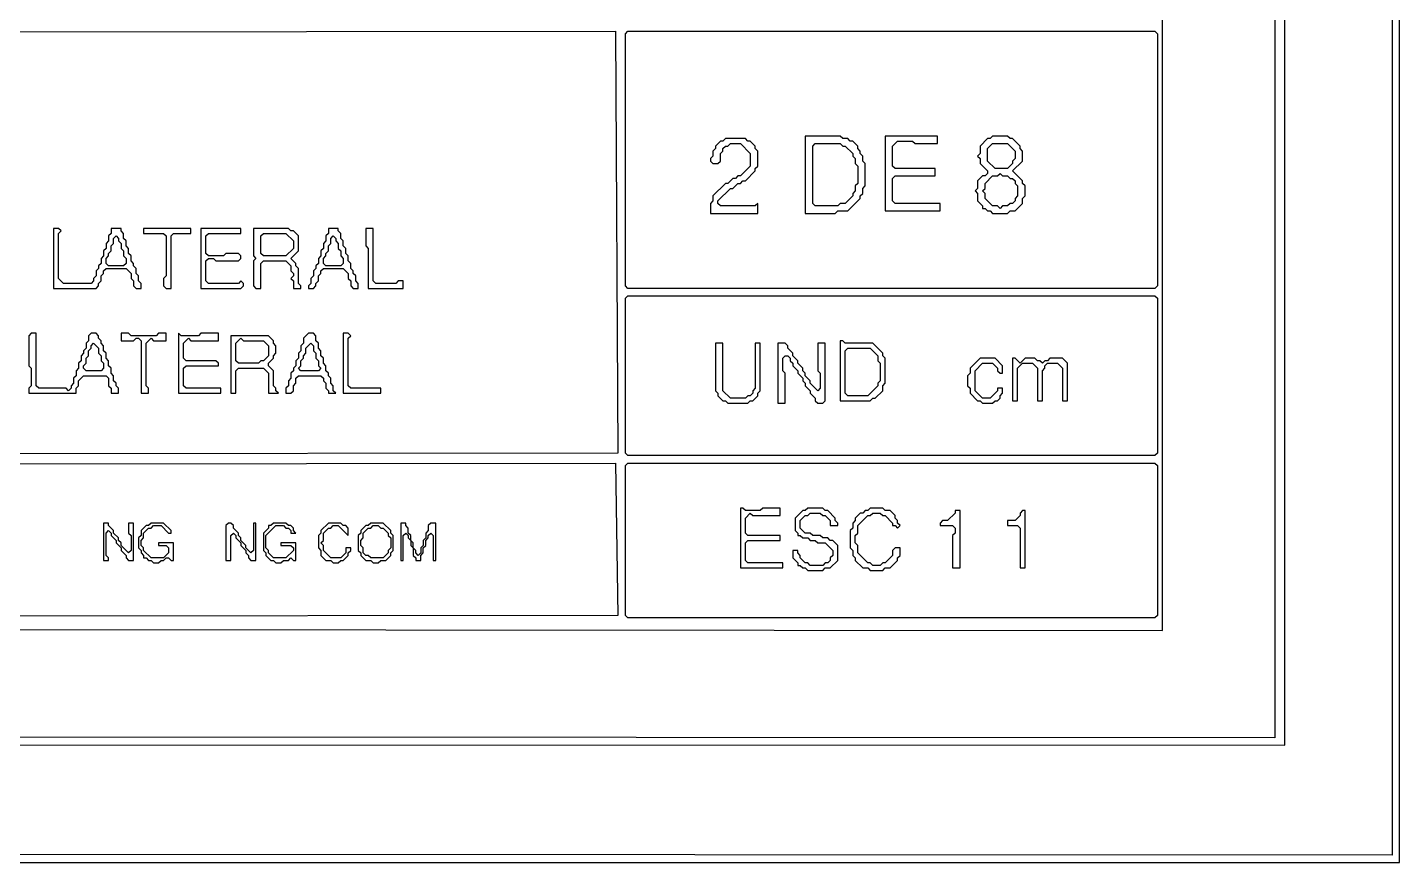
# Model space of a CAD drawing. Extents: x 17 to 323, y -435 to -5.
# Drawn here: x 267.8 to 322.7, y -434.9 to -401.5 of the extents above; entities that cross this region are included whole.
import ezdxf

# ---------------------------------------------------------------- set-up
doc = ezdxf.new("R2010")
doc.units = 0

msp = doc.modelspace()

# ---------------------------------------------------------------- linework, layer by layer
at = {"layer": 'CONTOURS'}
for p, q in [((322.7, -434.9), (322.7, -4.7)), ((322.5, -5.1), (322.4, -434.6)), ((317.8, -9.8), (317.7, -429.9)), ((318.1, -430.2), (318.1, -9.5)), ((313.2, -425.6), (313.3, -14.3)), ((208.8, -401.7), (291.3, -401.6)), ((291.3, -401.6), (291.4, -418.5)), ((291.7, -401.7), (291.8, -401.6)), ((291.8, -401.6), (312.9, -401.6)), ((312.9, -401.6), (313, -401.7)), ((291.7, -411.8), (291.7, -401.7)), ((313, -401.7), (313, -411.8)), ((295.5, -406), (295.3, -406.2)), ((295.6, -406), (295.5, -406)), ((295.7, -405.9), (295.6, -406)), ((296.5, -405.9), (295.7, -405.9)), ((296.6, -406), (296.5, -405.9)), ((296.7, -406), (296.6, -406)), ((296.9, -406.2), (296.7, -406)), ((298.9, -405.8), (298.9, -408.9)), ((300.3, -405.8), (298.9, -405.8)), ((300.4, -405.9), (300.3, -405.8)), ((300.6, -405.9), (300.4, -405.9)), ((300.7, -406), (300.6, -405.9)), ((300.8, -406), (300.7, -406)), ((301, -406.2), (300.8, -406)), ((302.1, -405.8), (302.1, -408.8)), ((304.2, -405.8), (302.1, -405.8)), ((302.4, -406.2), (302.6, -406)), ((302.6, -406), (303.2, -406)), ((303.2, -406), (303.3, -406.1)), ((304.2, -406.1), (304.2, -405.8)), ((306.2, -405.9), (305.9, -406.2)), ((306.3, -405.9), (306.2, -405.9)), ((306.4, -405.8), (306.3, -405.9)), ((307, -405.8), (306.4, -405.8)), ((307.1, -405.9), (307, -405.8)), ((307.2, -405.9), (307.1, -405.9)), ((307.5, -406.2), (307.2, -405.9)), ((295.2, -406.6), (295.1, -406.7)), ((295.3, -406.3), (295.2, -406.4)), ((295.2, -406.4), (295.2, -406.6)), ((295.3, -406.2), (295.3, -406.3)), ((295.5, -406.5), (295.6, -406.4)), ((295.5, -406.8), (295.5, -406.5)), ((295.6, -406.3), (295.7, -406.2)), ((295.6, -406.4), (295.6, -406.3)), ((295.7, -406.2), (295.8, -406.2)), ((295.8, -406.2), (295.9, -406.1)), ((295.9, -406.1), (296.3, -406.1)), ((296.3, -406.1), (296.7, -406.5)), ((296.7, -406.5), (296.7, -407)), ((296.9, -406.3), (296.9, -406.2)), ((297, -406.4), (296.9, -406.3)), ((297, -407), (297, -406.4)), ((299.2, -406.2), (299.3, -406.1)), ((299.2, -408.5), (299.2, -406.2)), ((299.3, -406.1), (300.3, -406.1)), ((300.3, -406.1), (300.4, -406.2)), ((300.4, -406.2), (300.5, -406.2)), ((300.5, -406.2), (300.8, -406.5)), ((300.8, -406.5), (300.8, -406.6)), ((300.8, -406.6), (300.9, -406.7)), ((301, -406.3), (301, -406.2)), ((301.1, -406.4), (301, -406.3)), ((301.1, -406.5), (301.1, -406.4)), ((301.2, -406.6), (301.1, -406.5)), ((301.2, -406.8), (301.2, -406.6)), ((302.4, -407), (302.4, -406.2)), ((303.3, -406.1), (304.2, -406.1)), ((305.9, -406.5), (305.8, -406.6)), ((305.8, -406.6), (305.9, -406.7)), ((305.9, -406.2), (305.9, -406.5)), ((306.2, -406.3), (306.4, -406.1)), ((306.2, -406.8), (306.2, -406.3)), ((306.4, -406.1), (307, -406.1)), ((307, -406.1), (307.3, -406.4)), ((307.3, -406.4), (307.3, -406.7)), ((307.5, -406.3), (307.5, -406.2)), ((307.6, -406.4), (307.5, -406.3)), ((307.6, -406.8), (307.6, -406.4)), ((295.1, -406.7), (295.1, -406.8)), ((295.1, -406.8), (295.2, -406.9)), ((295.2, -406.9), (295.4, -406.9)), ((295.4, -406.9), (295.5, -406.8)), ((296.7, -407), (296.3, -407.4)), ((296.9, -407.1), (297, -407)), ((296.9, -407.2), (296.9, -407.1)), ((300.9, -406.7), (300.9, -406.9)), ((300.9, -406.9), (301, -407)), ((301, -407), (301, -407.7)), ((301.3, -406.9), (301.2, -406.8)), ((301.3, -407.8), (301.3, -406.9)), ((302.5, -407.1), (302.4, -407)), ((304.1, -407.1), (302.5, -407.1)), ((304.1, -407.4), (304.1, -407.1)), ((305.9, -406.7), (305.9, -406.9)), ((305.9, -406.9), (306.2, -407.2)), ((306.5, -407.1), (306.2, -406.8)), ((307, -407.1), (306.5, -407.1)), ((307.2, -406.9), (307, -407.1)), ((307.3, -406.7), (307.2, -406.8)), ((307.2, -406.8), (307.2, -406.9)), ((307.2, -407.2), (307.6, -406.8)), ((295.7, -407.7), (295.2, -408.2)), ((295.8, -407.7), (295.7, -407.7)), ((296, -407.5), (295.8, -407.7)), ((296.1, -407.5), (296, -407.5)), ((296, -407.9), (296.2, -407.7)), ((296.2, -407.4), (296.1, -407.5)), ((296.3, -407.4), (296.2, -407.4)), ((296.2, -407.7), (296.3, -407.7)), ((296.3, -407.7), (296.4, -407.6)), ((296.4, -407.6), (296.5, -407.6)), ((296.5, -407.6), (296.9, -407.2)), ((301, -407.7), (300.9, -407.8)), ((302.4, -407.5), (302.5, -407.4)), ((302.4, -408.4), (302.4, -407.5)), ((302.5, -407.4), (304.1, -407.4)), ((306, -407.4), (305.8, -407.6)), ((305.8, -407.6), (305.8, -407.9)), ((306.1, -407.4), (306, -407.4)), ((306.2, -407.3), (306.1, -407.4)), ((306.1, -407.7), (306.4, -407.4)), ((306.1, -407.9), (306.1, -407.7)), ((306.2, -407.2), (306.2, -407.3)), ((306.4, -407.4), (306.6, -407.4)), ((306.6, -407.4), (306.7, -407.3)), ((306.7, -407.3), (306.8, -407.4)), ((306.8, -407.4), (307, -407.4)), ((307, -407.4), (307.1, -407.5)), ((307.1, -407.5), (307.2, -407.5)), ((307.6, -407.6), (307.2, -407.2)), ((307.2, -407.5), (307.3, -407.6)), ((307.3, -407.6), (307.3, -407.7)), ((307.3, -407.7), (307.4, -407.8)), ((307.6, -407.7), (307.6, -407.6)), ((307.7, -407.8), (307.6, -407.7)), ((295.2, -408.2), (295.2, -408.4)), ((295.4, -408.4), (295.9, -407.9)), ((295.9, -407.9), (296, -407.9)), ((300.8, -408.2), (300.5, -408.5)), ((300.9, -408), (300.8, -408.1)), ((300.8, -408.1), (300.8, -408.2)), ((300.9, -407.8), (300.9, -408)), ((301.1, -408.2), (301.2, -408.1)), ((301.1, -408.3), (301.1, -408.2)), ((301.2, -407.9), (301.3, -407.8)), ((301.2, -408.1), (301.2, -407.9)), ((305.8, -407.9), (305.7, -408)), ((305.7, -408), (305.8, -408.1)), ((305.8, -408.1), (305.8, -408.4)), ((306, -408), (306.1, -407.9)), ((306.1, -408.1), (306, -408)), ((306.1, -408.3), (306.1, -408.1)), ((307.4, -408.2), (307.3, -408.3)), ((307.4, -407.8), (307.4, -408.2)), ((307.6, -408.3), (307.7, -408.2)), ((307.7, -408.2), (307.7, -407.8)), ((295.2, -408.4), (295.1, -408.5)), ((295.1, -408.5), (295.1, -408.9)), ((295.4, -408.5), (295.4, -408.4)), ((295.5, -408.6), (295.4, -408.5)), ((296.9, -408.6), (295.5, -408.6)), ((297, -408.5), (296.9, -408.6)), ((297, -408.9), (297, -408.5)), ((299.3, -408.6), (299.2, -408.5)), ((300.2, -408.6), (299.3, -408.6)), ((300.1, -408.9), (300.2, -408.8)), ((300.3, -408.5), (300.2, -408.6)), ((300.2, -408.8), (300.6, -408.8)), ((300.5, -408.5), (300.3, -408.5)), ((300.6, -408.8), (301.1, -408.3)), ((302.1, -408.8), (304.3, -408.8)), ((302.5, -408.5), (302.4, -408.4)), ((304.3, -408.5), (302.5, -408.5)), ((304.3, -408.8), (304.3, -408.5)), ((305.8, -408.4), (306, -408.6)), ((306, -408.6), (306, -408.7)), ((306, -408.7), (306.1, -408.7)), ((306.4, -408.6), (306.1, -408.3)), ((306.1, -408.7), (306.2, -408.8)), ((306.2, -408.8), (306.3, -408.8)), ((306.3, -408.8), (306.4, -408.9)), ((306.6, -408.6), (306.4, -408.6)), ((306.7, -408.7), (306.6, -408.6)), ((306.8, -408.6), (306.7, -408.7)), ((307, -408.6), (306.8, -408.6)), ((307.1, -408.5), (307, -408.6)), ((307, -408.9), (307.1, -408.8)), ((307.2, -408.5), (307.1, -408.5)), ((307.1, -408.8), (307.3, -408.8)), ((307.3, -408.4), (307.2, -408.5)), ((307.3, -408.3), (307.3, -408.4)), ((307.3, -408.8), (307.6, -408.5)), ((307.6, -408.5), (307.6, -408.3)), ((295.1, -408.9), (297, -408.9)), ((298.9, -408.9), (300.1, -408.9)), ((306.4, -408.9), (307, -408.9)), ((268.8, -409.5), (268.8, -411.9)), ((269, -409.5), (268.8, -409.5)), ((269.1, -409.6), (269, -409.5)), ((269, -409.7), (269.1, -409.6)), ((269, -411.5), (269, -409.7)), ((271.1, -409.7), (271, -409.8)), ((271, -409.8), (271, -410)), ((271.5, -409.5), (271.1, -409.5)), ((271.1, -409.5), (271.1, -409.7)), ((271.2, -409.9), (271.3, -409.8)), ((271.2, -410.1), (271.2, -409.9)), ((271.3, -409.8), (271.4, -409.9)), ((271.4, -409.9), (271.4, -410)), ((271.5, -409.6), (271.5, -409.5)), ((271.6, -409.7), (271.5, -409.6)), ((271.6, -409.9), (271.6, -409.7)), ((271.7, -410), (271.6, -409.9)), ((272.4, -409.5), (272.4, -409.7)), ((274.3, -409.5), (272.4, -409.5)), ((272.4, -409.7), (273.2, -409.7)), ((273.2, -409.7), (273.3, -409.8)), ((273.3, -409.8), (273.3, -411.4)), ((273.5, -409.8), (273.6, -409.7)), ((273.5, -411.9), (273.5, -409.8)), ((273.6, -409.7), (274.3, -409.7)), ((274.3, -409.7), (274.3, -409.5)), ((274.7, -409.5), (274.7, -411.9)), ((276.3, -409.5), (274.7, -409.5)), ((274.9, -409.8), (275, -409.7)), ((274.9, -410.5), (274.9, -409.8)), ((275, -409.7), (276.3, -409.7)), ((276.3, -409.7), (276.3, -409.5)), ((276.8, -409.5), (276.8, -410.6)), ((278.2, -409.5), (276.8, -409.5)), ((277.1, -409.8), (277.2, -409.7)), ((277.1, -410.5), (277.1, -409.8)), ((277.2, -409.7), (278.1, -409.7)), ((278.1, -409.7), (278.4, -410)), ((278.3, -409.6), (278.2, -409.5)), ((278.4, -409.6), (278.3, -409.6)), ((278.6, -409.8), (278.4, -409.6)), ((278.6, -410.4), (278.6, -409.8)), ((279.8, -409.7), (279.7, -409.8)), ((279.7, -409.8), (279.7, -410)), ((279.8, -409.5), (279.8, -409.7)), ((280.2, -409.5), (279.8, -409.5)), ((279.9, -409.9), (280, -409.8)), ((279.9, -410.1), (279.9, -409.9)), ((280, -409.8), (280.1, -409.9)), ((280.1, -409.9), (280.1, -410)), ((280.2, -409.6), (280.2, -409.5)), ((280.3, -409.7), (280.2, -409.6)), ((280.3, -409.9), (280.3, -409.7)), ((280.4, -410), (280.3, -409.9)), ((281.3, -409.5), (281.3, -410.2)), ((281.6, -409.5), (281.3, -409.5)), ((281.6, -411.6), (281.6, -409.5)), ((270.9, -410.3), (270.8, -410.4)), ((270.8, -410.4), (270.8, -410.6)), ((271, -410), (270.9, -410.1)), ((270.9, -410.1), (270.9, -410.3)), ((271, -410.5), (271.1, -410.4)), ((271.1, -410.2), (271.2, -410.1)), ((271.1, -410.4), (271.1, -410.2)), ((271.4, -410), (271.5, -410.1)), ((271.5, -410.1), (271.5, -410.3)), ((271.5, -410.3), (271.6, -410.4)), ((271.6, -410.4), (271.6, -410.6)), ((271.7, -410.2), (271.7, -410)), ((271.8, -410.3), (271.7, -410.2)), ((271.8, -410.5), (271.8, -410.3)), ((278.4, -410.3), (278.1, -410.6)), ((278.3, -410.7), (278.6, -410.4)), ((278.4, -410), (278.4, -410.3)), ((279.6, -410.3), (279.5, -410.4)), ((279.5, -410.4), (279.5, -410.6)), ((279.7, -410), (279.6, -410.1)), ((279.6, -410.1), (279.6, -410.3)), ((279.7, -410.5), (279.8, -410.4)), ((279.8, -410.2), (279.9, -410.1)), ((279.8, -410.4), (279.8, -410.2)), ((280.1, -410), (280.2, -410.1)), ((280.2, -410.1), (280.2, -410.3)), ((280.2, -410.3), (280.3, -410.4)), ((280.3, -410.4), (280.3, -410.6)), ((280.4, -410.2), (280.4, -410)), ((280.5, -410.3), (280.4, -410.2)), ((280.5, -410.5), (280.5, -410.3)), ((281.3, -410.2), (281.4, -410.3)), ((281.4, -410.3), (281.4, -411.9)), ((270.7, -410.9), (270.6, -411)), ((270.6, -411), (270.6, -411.1)), ((270.8, -410.6), (270.7, -410.7)), ((270.7, -410.7), (270.7, -410.9)), ((270.9, -410.7), (271, -410.6)), ((270.9, -410.9), (270.9, -410.7)), ((271, -411), (270.9, -410.9)), ((271, -410.6), (271, -410.5)), ((271.6, -411), (271, -411)), ((271.6, -410.6), (271.7, -410.7)), ((271.7, -410.9), (271.6, -411)), ((271.7, -410.7), (271.7, -410.9)), ((271.9, -410.6), (271.8, -410.5)), ((271.9, -410.8), (271.9, -410.6)), ((272, -410.9), (271.9, -410.8)), ((272, -411), (272, -410.9)), ((272.1, -411.1), (272, -411)), ((275, -410.6), (274.9, -410.5)), ((274.9, -410.8), (275, -410.7)), ((274.9, -411.6), (274.9, -410.8)), ((275.6, -410.6), (275, -410.6)), ((275, -410.7), (275.2, -410.7)), ((275.2, -410.7), (275.3, -410.8)), ((275.3, -410.8), (276.2, -410.8)), ((275.7, -410.5), (275.6, -410.6)), ((276.2, -410.5), (275.7, -410.5)), ((276.3, -410.6), (276.2, -410.5)), ((276.2, -410.8), (276.3, -410.7)), ((276.3, -410.7), (276.3, -410.6)), ((276.8, -410.6), (276.9, -410.7)), ((276.9, -410.7), (276.8, -410.8)), ((276.8, -410.8), (276.8, -411.8)), ((277.2, -410.6), (277.1, -410.5)), ((277.1, -410.9), (277.2, -410.8)), ((277.1, -411.9), (277.1, -410.9)), ((278.1, -410.6), (277.2, -410.6)), ((277.2, -410.8), (278.1, -410.8)), ((278.1, -410.8), (278.3, -411)), ((278.5, -410.9), (278.3, -410.7)), ((278.3, -411), (278.3, -411.2)), ((278.5, -411), (278.5, -410.9)), ((278.6, -411.1), (278.5, -411)), ((279.4, -410.9), (279.3, -411)), ((279.3, -411), (279.3, -411.1)), ((279.5, -410.6), (279.4, -410.7)), ((279.4, -410.7), (279.4, -410.9)), ((279.6, -410.7), (279.7, -410.6)), ((279.6, -410.9), (279.6, -410.7)), ((279.7, -411), (279.6, -410.9)), ((279.7, -410.6), (279.7, -410.5)), ((280.3, -411), (279.7, -411)), ((280.3, -410.6), (280.4, -410.7)), ((280.4, -410.9), (280.3, -411)), ((280.4, -410.7), (280.4, -410.9)), ((280.6, -410.6), (280.5, -410.5)), ((280.6, -410.8), (280.6, -410.6)), ((280.7, -410.9), (280.6, -410.8)), ((280.7, -411.1), (280.7, -410.9)), ((269.2, -411.7), (269, -411.5)), ((270.5, -411.4), (270.4, -411.5)), ((270.4, -411.5), (270.4, -411.6)), ((270.6, -411.1), (270.5, -411.2)), ((270.5, -411.2), (270.5, -411.4)), ((270.7, -411.4), (270.8, -411.3)), ((270.7, -411.6), (270.7, -411.4)), ((270.8, -411.2), (270.9, -411.1)), ((270.8, -411.3), (270.8, -411.2)), ((270.9, -411.1), (271.7, -411.1)), ((271.7, -411.1), (271.9, -411.3)), ((271.9, -411.3), (271.9, -411.5)), ((271.9, -411.5), (272, -411.6)), ((272.1, -411.3), (272.1, -411.1)), ((272.2, -411.4), (272.1, -411.3)), ((272.2, -411.6), (272.2, -411.4)), ((273.3, -411.4), (273.2, -411.5)), ((273.2, -411.5), (273.2, -411.8)), ((278.3, -411.2), (278.4, -411.3)), ((278.4, -411.4), (278.3, -411.5)), ((278.3, -411.5), (278.4, -411.6)), ((278.4, -411.3), (278.4, -411.4)), ((278.6, -411.7), (278.6, -411.1)), ((279.2, -411.4), (279.1, -411.5)), ((279.1, -411.5), (279.1, -411.7)), ((279.3, -411.1), (279.2, -411.2)), ((279.2, -411.2), (279.2, -411.4)), ((279.4, -411.4), (279.5, -411.3)), ((279.4, -411.6), (279.4, -411.4)), ((279.5, -411.2), (279.6, -411.1)), ((279.5, -411.3), (279.5, -411.2)), ((279.6, -411.1), (280.4, -411.1)), ((280.4, -411.1), (280.6, -411.3)), ((280.6, -411.3), (280.6, -411.5)), ((280.6, -411.5), (280.7, -411.6)), ((280.8, -411.2), (280.7, -411.1)), ((280.8, -411.3), (280.8, -411.2)), ((280.9, -411.4), (280.8, -411.3)), ((280.9, -411.6), (280.9, -411.4)), ((268.8, -411.9), (270.5, -411.9)), ((270.3, -411.7), (269.2, -411.7)), ((270.4, -411.6), (270.3, -411.7)), ((270.5, -411.9), (270.6, -411.8)), ((270.6, -411.7), (270.7, -411.6)), ((270.6, -411.8), (270.6, -411.7)), ((272, -411.6), (272, -411.8)), ((272, -411.8), (272.1, -411.9)), ((272.1, -411.9), (272.3, -411.9)), ((272.3, -411.7), (272.2, -411.6)), ((272.3, -411.9), (272.3, -411.7)), ((273.2, -411.8), (273.3, -411.9)), ((273.3, -411.9), (273.5, -411.9)), ((274.7, -411.9), (276.3, -411.9)), ((275, -411.7), (274.9, -411.6)), ((276.2, -411.7), (275, -411.7)), ((276.3, -411.6), (276.2, -411.7)), ((276.4, -411.7), (276.3, -411.6)), ((276.3, -411.9), (276.4, -411.8)), ((276.4, -411.8), (276.4, -411.7)), ((276.8, -411.8), (276.9, -411.9)), ((276.9, -411.9), (277.1, -411.9)), ((278.4, -411.6), (278.4, -411.9)), ((278.4, -411.9), (278.7, -411.9)), ((278.7, -411.8), (278.6, -411.7)), ((278.7, -411.9), (278.7, -411.8)), ((279.1, -411.7), (279, -411.8)), ((279, -411.8), (279, -411.9)), ((279, -411.9), (279.2, -411.9)), ((279.2, -411.9), (279.3, -411.8)), ((279.3, -411.7), (279.4, -411.6)), ((279.3, -411.8), (279.3, -411.7)), ((280.7, -411.6), (280.7, -411.8)), ((280.7, -411.8), (280.8, -411.9)), ((280.8, -411.9), (281, -411.9)), ((281, -411.7), (280.9, -411.6)), ((281, -411.9), (281, -411.7)), ((281.4, -411.9), (282.8, -411.9)), ((281.7, -411.7), (281.6, -411.6)), ((282.5, -411.7), (281.7, -411.7)), ((282.6, -411.6), (282.5, -411.7)), ((282.8, -411.6), (282.6, -411.6)), ((282.8, -411.9), (282.8, -411.6)), ((291.8, -411.9), (291.7, -411.8)), ((312.9, -411.9), (291.8, -411.9)), ((313, -411.8), (312.9, -411.9)), ((291.7, -412.3), (291.8, -412.2)), ((291.7, -418.5), (291.7, -412.3)), ((291.8, -412.2), (312.9, -412.2)), ((312.9, -412.2), (313, -412.3)), ((313, -412.3), (313, -418.5)), ((267.9, -413.7), (267.8, -413.8)), ((268.1, -413.7), (267.9, -413.7)), ((268.1, -415.8), (268.1, -413.7)), ((270.3, -413.7), (270.2, -413.8)), ((270.5, -413.7), (270.3, -413.7)), ((270.6, -413.8), (270.5, -413.7)), ((271.5, -413.7), (271.5, -414)), ((271.8, -413.7), (271.5, -413.7)), ((271.9, -413.8), (271.8, -413.7)), ((273, -413.7), (272.9, -413.8)), ((273.3, -413.7), (273, -413.7)), ((273.3, -414), (273.3, -413.7)), ((273.8, -413.7), (273.8, -416.1)), ((273.9, -413.8), (273.8, -413.7)), ((274.7, -413.7), (274.6, -413.8)), ((275.4, -413.7), (274.7, -413.7)), ((275.4, -414), (275.4, -413.7)), ((279, -413.7), (278.8, -413.9)), ((279.2, -413.7), (279, -413.7)), ((279.3, -413.8), (279.2, -413.7)), ((280.4, -413.7), (280.4, -416.1)), ((280.6, -413.7), (280.4, -413.7)), ((280.7, -413.8), (280.6, -413.7)), ((267.8, -413.8), (267.8, -415)), ((270.1, -414.3), (270, -414.4)), ((270.2, -414), (270.1, -414.1)), ((270.1, -414.1), (270.1, -414.3)), ((270.2, -413.8), (270.2, -414)), ((270.2, -414.4), (270.3, -414.3)), ((270.3, -414.2), (270.4, -414.1)), ((270.3, -414.3), (270.3, -414.2)), ((270.4, -414.1), (270.6, -414.3)), ((270.6, -413.9), (270.6, -413.8)), ((270.7, -414), (270.6, -413.9)), ((270.6, -414.3), (270.6, -414.5)), ((270.7, -414.1), (270.7, -414)), ((270.8, -414.2), (270.7, -414.1)), ((270.8, -414.4), (270.8, -414.2)), ((271.5, -414), (272, -414)), ((272.9, -413.8), (271.9, -413.8)), ((272, -414), (272.1, -413.9)), ((272.1, -413.9), (272.2, -413.9)), ((272.2, -413.9), (272.3, -414)), ((272.3, -414), (272.3, -416.1)), ((272.5, -414.1), (272.7, -413.9)), ((272.5, -415.8), (272.5, -414.1)), ((272.7, -413.9), (272.8, -414)), ((272.8, -414), (273.3, -414)), ((274.6, -413.8), (273.9, -413.8)), ((274, -414.1), (274.2, -413.9)), ((274, -414.7), (274, -414.1)), ((274.2, -413.9), (274.3, -414)), ((274.3, -414), (275.4, -414)), ((275.9, -413.8), (275.9, -416.1)), ((277.4, -413.8), (275.9, -413.8)), ((276.1, -414.1), (276.3, -413.9)), ((276.1, -414.8), (276.1, -414.1)), ((276.3, -413.9), (276.4, -414)), ((276.4, -414), (277.2, -414)), ((277.2, -414), (277.4, -414.2)), ((277.6, -414), (277.4, -413.8)), ((277.4, -414.2), (277.4, -414.6)), ((277.6, -414.1), (277.6, -414)), ((277.7, -414.2), (277.6, -414.1)), ((277.7, -414.5), (277.7, -414.2)), ((278.8, -414.1), (278.7, -414.2)), ((278.7, -414.2), (278.7, -414.4)), ((278.8, -413.9), (278.8, -414.1)), ((278.9, -414.3), (279.1, -414.1)), ((278.9, -414.5), (278.9, -414.3)), ((279.1, -414.1), (279.2, -414.2)), ((279.2, -414.2), (279.2, -414.4)), ((279.3, -414), (279.3, -413.8)), ((279.4, -414.1), (279.3, -414)), ((279.4, -414.3), (279.4, -414.1)), ((279.5, -414.4), (279.4, -414.3)), ((280.6, -413.9), (280.7, -413.8)), ((280.6, -415.8), (280.6, -413.9)), ((295.3, -414.1), (295.3, -416)), ((295.6, -414.1), (295.3, -414.1)), ((295.6, -416), (295.6, -414.1)), ((297.1, -414.1), (296.9, -414.1)), ((296.9, -414.1), (296.9, -415.9)), ((297.1, -416), (297.1, -414.1)), ((297.8, -414.1), (297.8, -416.5)), ((298.1, -414.1), (297.8, -414.1)), ((298.2, -414.2), (298.1, -414.1)), ((298.2, -414.3), (298.2, -414.2)), ((298.4, -414.5), (298.2, -414.3)), ((299.7, -414.1), (299.4, -414.1)), ((299.4, -414.1), (299.4, -415.2)), ((299.7, -416.4), (299.7, -414.1)), ((300.3, -414), (300.3, -416.4)), ((300.4, -414), (300.3, -414)), ((300.5, -414.1), (300.4, -414)), ((301.6, -414.1), (300.5, -414.1)), ((300.5, -414.4), (300.6, -414.3)), ((300.6, -414.3), (301.5, -414.3)), ((301.5, -414.3), (301.8, -414.6)), ((302, -414.5), (301.6, -414.1)), ((269.9, -414.8), (269.8, -414.9)), ((270, -414.5), (269.9, -414.6)), ((269.9, -414.6), (269.9, -414.8)), ((270, -414.4), (270, -414.5)), ((270.1, -414.7), (270.2, -414.6)), ((270.1, -414.9), (270.1, -414.7)), ((270.2, -414.6), (270.2, -414.4)), ((270.6, -414.5), (270.7, -414.6)), ((270.7, -414.6), (270.7, -414.8)), ((270.7, -414.8), (270.8, -414.9)), ((270.9, -414.5), (270.8, -414.4)), ((270.9, -414.7), (270.9, -414.5)), ((271, -414.8), (270.9, -414.7)), ((271, -415), (271, -414.8)), ((274.1, -414.8), (274, -414.7)), ((275.3, -414.8), (274.1, -414.8)), ((275.4, -414.9), (275.3, -414.8)), ((276.2, -414.9), (276.1, -414.8)), ((277.1, -414.8), (277, -414.9)), ((277.2, -414.8), (277.1, -414.8)), ((277.4, -414.6), (277.2, -414.8)), ((277.4, -414.9), (277.6, -414.7)), ((277.6, -414.6), (277.7, -414.5)), ((277.6, -414.7), (277.6, -414.6)), ((278.6, -414.7), (278.5, -414.8)), ((278.5, -414.8), (278.5, -415)), ((278.7, -414.4), (278.6, -414.5)), ((278.6, -414.5), (278.6, -414.7)), ((278.7, -414.8), (278.8, -414.7)), ((278.7, -415), (278.7, -414.8)), ((278.8, -414.6), (278.9, -414.5)), ((278.8, -414.7), (278.8, -414.6)), ((279.2, -414.4), (279.3, -414.5)), ((279.3, -414.5), (279.3, -414.7)), ((279.3, -414.7), (279.4, -414.8)), ((279.4, -414.8), (279.4, -415)), ((279.5, -414.6), (279.5, -414.4)), ((279.6, -414.7), (279.5, -414.6)), ((279.6, -414.9), (279.6, -414.7)), ((298, -414.7), (298.1, -414.6)), ((298, -415.2), (298, -414.7)), ((298.1, -414.6), (298.2, -414.6)), ((298.2, -414.6), (298.3, -414.7)), ((298.3, -414.7), (298.3, -414.8)), ((298.3, -414.8), (298.4, -414.9)), ((298.4, -414.6), (298.4, -414.5)), ((298.6, -414.8), (298.4, -414.6)), ((298.6, -414.9), (298.6, -414.8)), ((300.5, -416.1), (300.5, -414.4)), ((301.8, -414.6), (301.8, -414.8)), ((301.8, -414.8), (301.9, -414.9)), ((302, -414.6), (302, -414.5)), ((302.1, -414.7), (302, -414.6)), ((302.1, -415.7), (302.1, -414.7)), ((305.9, -414.7), (305.5, -415.1)), ((306.5, -414.7), (305.9, -414.7)), ((306.8, -415), (306.5, -414.7)), ((307.2, -414.7), (307.2, -416.4)), ((307.3, -414.7), (307.2, -414.7)), ((307.5, -414.9), (307.3, -414.7)), ((307.7, -414.7), (307.5, -414.9)), ((308.1, -414.7), (307.7, -414.7)), ((308.2, -414.8), (308.1, -414.7)), ((308.3, -414.8), (308.2, -414.8)), ((308.4, -414.9), (308.3, -414.8)), ((308.5, -414.8), (308.4, -414.9)), ((308.6, -414.8), (308.5, -414.8)), ((308.7, -414.7), (308.6, -414.8)), ((309.2, -414.7), (308.7, -414.7)), ((309.4, -414.9), (309.2, -414.7)), ((267.8, -415), (267.9, -415.1)), ((267.9, -415.1), (267.9, -415.8)), ((269.7, -415.4), (269.6, -415.5)), ((269.8, -415.1), (269.7, -415.2)), ((269.7, -415.2), (269.7, -415.4)), ((269.8, -414.9), (269.8, -415.1)), ((269.8, -415.6), (270, -415.4)), ((270, -415), (270.1, -414.9)), ((270, -415.1), (270, -415)), ((270.1, -415.2), (270, -415.1)), ((270, -415.4), (270.9, -415.4)), ((270.7, -415.2), (270.1, -415.2)), ((270.8, -415.1), (270.7, -415.2)), ((270.8, -414.9), (270.8, -415.1)), ((270.9, -415.4), (271, -415.5)), ((271.1, -415.1), (271, -415)), ((271.1, -415.3), (271.1, -415.1)), ((271.2, -415.4), (271.1, -415.3)), ((271.2, -415.6), (271.2, -415.4)), ((274, -415.1), (274.1, -415)), ((274, -415.8), (274, -415.1)), ((274.1, -415), (275.4, -415)), ((275.4, -415), (275.4, -414.9)), ((276.1, -415.2), (276.2, -415.1)), ((276.1, -416.1), (276.1, -415.2)), ((277, -414.9), (276.2, -414.9)), ((276.2, -415.1), (277.2, -415.1)), ((277.2, -415.1), (277.4, -415.3)), ((277.4, -415), (277.4, -414.9)), ((277.6, -415.2), (277.4, -415)), ((277.4, -415.3), (277.4, -416.1)), ((277.6, -415.8), (277.6, -415.2)), ((278.4, -415.2), (278.3, -415.3)), ((278.3, -415.3), (278.3, -415.5)), ((278.5, -415), (278.4, -415.1)), ((278.4, -415.1), (278.4, -415.2)), ((278.5, -415.5), (278.6, -415.4)), ((278.6, -415.1), (278.7, -415)), ((278.7, -415.2), (278.6, -415.1)), ((278.6, -415.4), (279.5, -415.4)), ((279.4, -415.2), (278.7, -415.2)), ((279.4, -415), (279.5, -415.1)), ((279.5, -415.1), (279.4, -415.2)), ((279.5, -415.4), (279.6, -415.5)), ((279.7, -415), (279.6, -414.9)), ((279.7, -415.2), (279.7, -415)), ((279.8, -415.3), (279.7, -415.2)), ((279.8, -415.4), (279.8, -415.3)), ((279.9, -415.5), (279.8, -415.4)), ((298.1, -415.3), (298, -415.2)), ((298.1, -416.5), (298.1, -415.3)), ((298.4, -414.9), (298.4, -415)), ((298.4, -415), (298.6, -415.2)), ((298.8, -415.1), (298.6, -414.9)), ((298.6, -415.2), (298.6, -415.3)), ((298.6, -415.3), (298.8, -415.5)), ((298.8, -415.2), (298.8, -415.1)), ((298.9, -415.3), (298.8, -415.2)), ((298.9, -415.4), (298.9, -415.3)), ((299.1, -415.6), (298.9, -415.4)), ((299.4, -415.2), (299.5, -415.3)), ((299.5, -415.3), (299.5, -415.9)), ((301.9, -414.9), (301.9, -415.6)), ((305.5, -415.3), (305.4, -415.4)), ((305.4, -415.4), (305.4, -415.8)), ((305.5, -415.1), (305.5, -415.3)), ((305.7, -415.2), (306, -414.9)), ((305.7, -416), (305.7, -415.2)), ((306, -414.9), (306.4, -414.9)), ((306.4, -414.9), (306.6, -415.1)), ((306.6, -415.1), (306.6, -415.2)), ((306.6, -415.2), (306.7, -415.3)), ((306.7, -415.3), (306.8, -415.3)), ((306.8, -415.3), (306.8, -415)), ((307.4, -415.1), (307.6, -414.9)), ((307.4, -416.4), (307.4, -415.1)), ((307.6, -414.9), (308, -414.9)), ((308, -414.9), (308.2, -415.1)), ((308.2, -415.1), (308.2, -416.4)), ((308.4, -415.2), (308.5, -415.1)), ((308.4, -416.4), (308.4, -415.2)), ((308.5, -415), (308.6, -414.9)), ((308.5, -415.1), (308.5, -415)), ((308.6, -414.9), (309, -414.9)), ((309, -414.9), (309.2, -415.1)), ((309.2, -415.1), (309.2, -416.4)), ((309.4, -416.4), (309.4, -414.9)), ((267.9, -415.8), (267.8, -415.9)), ((267.8, -415.9), (267.8, -416.1)), ((268.2, -415.9), (268.1, -415.8)), ((269.3, -415.9), (268.2, -415.9)), ((269.4, -416), (269.3, -415.9)), ((269.5, -415.9), (269.4, -416)), ((269.6, -415.7), (269.5, -415.8)), ((269.5, -415.8), (269.5, -415.9)), ((269.6, -415.5), (269.6, -415.7)), ((269.7, -415.9), (269.8, -415.8)), ((269.7, -416.1), (269.7, -415.9)), ((269.8, -415.8), (269.8, -415.6)), ((271, -415.5), (271, -415.8)), ((271, -415.8), (271.1, -415.9)), ((271.1, -415.9), (271.1, -416.1)), ((271.3, -415.7), (271.2, -415.6)), ((271.3, -415.8), (271.3, -415.7)), ((271.4, -415.9), (271.3, -415.8)), ((271.4, -416.1), (271.4, -415.9)), ((272.6, -415.9), (272.5, -415.8)), ((272.6, -416.1), (272.6, -415.9)), ((274.1, -415.9), (274, -415.8)), ((275.5, -415.9), (274.1, -415.9)), ((275.5, -416.1), (275.5, -415.9)), ((277.7, -415.9), (277.6, -415.8)), ((277.7, -416), (277.7, -415.9)), ((278.2, -415.8), (278.1, -415.9)), ((278.1, -415.9), (278.1, -416.1)), ((278.3, -415.5), (278.2, -415.6)), ((278.2, -415.6), (278.2, -415.8)), ((278.4, -415.8), (278.5, -415.7)), ((278.4, -416), (278.4, -415.8)), ((278.5, -415.7), (278.5, -415.5)), ((279.6, -415.5), (279.6, -415.6)), ((279.6, -415.6), (279.7, -415.7)), ((279.7, -415.7), (279.7, -415.9)), ((279.7, -415.9), (279.8, -416)), ((279.9, -415.7), (279.9, -415.5)), ((280, -415.8), (279.9, -415.7)), ((280, -416), (280, -415.8)), ((280.7, -415.9), (280.6, -415.8)), ((281.9, -415.9), (280.7, -415.9)), ((281.9, -416.1), (281.9, -415.9)), ((296.9, -415.9), (296.8, -416)), ((298.8, -415.5), (298.8, -415.6)), ((298.8, -415.6), (298.9, -415.7)), ((298.9, -415.7), (298.9, -415.8)), ((298.9, -415.8), (299.1, -416)), ((299.1, -415.7), (299.1, -415.6)), ((299.4, -416), (299.1, -415.7)), ((299.5, -415.9), (299.4, -416)), ((301.8, -415.8), (301.4, -416.2)), ((301.9, -415.6), (301.8, -415.7)), ((301.8, -415.7), (301.8, -415.8)), ((302, -415.8), (302.1, -415.7)), ((302, -416), (302, -415.8)), ((305.4, -415.8), (305.5, -415.9)), ((305.5, -415.9), (305.5, -416.1)), ((306.8, -415.9), (306.6, -415.9)), ((306.6, -415.9), (306.6, -416)), ((306.8, -416.1), (306.8, -415.9)), ((267.8, -416.1), (269.7, -416.1)), ((271.1, -416.1), (271.4, -416.1)), ((272.3, -416.1), (272.6, -416.1)), ((273.8, -416.1), (275.5, -416.1)), ((275.9, -416.1), (276.1, -416.1)), ((277.4, -416.1), (277.8, -416.1)), ((277.8, -416.1), (277.7, -416)), ((278.1, -416.1), (278.3, -416.1)), ((278.3, -416.1), (278.4, -416)), ((279.8, -416), (279.8, -416.1)), ((279.8, -416.1), (280.1, -416.1)), ((280.1, -416.1), (280, -416)), ((280.4, -416.1), (281.9, -416.1)), ((295.3, -416), (295.4, -416.1)), ((295.4, -416.1), (295.4, -416.2)), ((295.4, -416.2), (295.6, -416.4)), ((295.9, -416.3), (295.6, -416)), ((295.6, -416.4), (295.7, -416.4)), ((295.7, -416.4), (295.8, -416.5)), ((295.8, -416.5), (296.6, -416.5)), ((296.5, -416.3), (295.9, -416.3)), ((296.6, -416.2), (296.5, -416.3)), ((296.7, -416.2), (296.6, -416.2)), ((296.6, -416.5), (296.7, -416.4)), ((296.8, -416.1), (296.7, -416.2)), ((296.7, -416.4), (296.8, -416.4)), ((296.8, -416), (296.8, -416.1)), ((296.8, -416.4), (297, -416.2)), ((297, -416.1), (297.1, -416)), ((297, -416.2), (297, -416.1)), ((297.8, -416.5), (298.1, -416.5)), ((299.1, -416), (299.1, -416.1)), ((299.1, -416.1), (299.3, -416.3)), ((299.3, -416.3), (299.3, -416.4)), ((299.3, -416.4), (299.4, -416.5)), ((299.4, -416.5), (299.6, -416.5)), ((299.6, -416.5), (299.7, -416.4)), ((300.3, -416.4), (301.5, -416.4)), ((300.6, -416.2), (300.5, -416.1)), ((301.4, -416.2), (300.6, -416.2)), ((301.5, -416.4), (301.6, -416.3)), ((301.6, -416.3), (301.7, -416.3)), ((301.7, -416.3), (302, -416)), ((305.5, -416.1), (305.8, -416.4)), ((306, -416.3), (305.7, -416)), ((305.8, -416.4), (305.9, -416.4)), ((305.9, -416.4), (306, -416.5)), ((306.3, -416.3), (306, -416.3)), ((306, -416.5), (306.4, -416.5)), ((306.6, -416), (306.3, -416.3)), ((306.4, -416.5), (306.5, -416.4)), ((306.5, -416.4), (306.6, -416.4)), ((306.6, -416.4), (306.7, -416.3)), ((306.7, -416.2), (306.8, -416.1)), ((306.7, -416.3), (306.7, -416.2)), ((307.2, -416.4), (307.4, -416.4)), ((308.2, -416.4), (308.4, -416.4)), ((309.2, -416.4), (309.4, -416.4)), ((291.4, -418.5), (208.9, -418.6)), ((291.8, -418.6), (291.7, -418.5)), ((312.9, -418.6), (291.8, -418.6)), ((313, -418.5), (312.9, -418.6)), ((208.8, -419), (291.3, -418.9)), ((291.3, -418.9), (291.4, -425)), ((291.7, -419), (291.8, -418.9)), ((291.7, -425), (291.7, -419)), ((291.8, -418.9), (312.9, -418.9)), ((312.9, -418.9), (313, -419)), ((313, -419), (313, -425)), ((296.3, -420.7), (296.3, -423.1)), ((296.4, -420.7), (296.3, -420.7)), ((296.5, -420.8), (296.4, -420.7)), ((297.1, -420.8), (296.5, -420.8)), ((296.5, -421.1), (296.7, -420.9)), ((296.7, -420.9), (296.8, -421)), ((297.2, -420.7), (297.1, -420.8)), ((297.9, -420.7), (297.2, -420.7)), ((297.9, -421), (297.9, -420.7)), ((298.8, -420.8), (298.5, -421.1)), ((298.9, -420.8), (298.8, -420.8)), ((299, -420.7), (298.9, -420.8)), ((299.6, -420.7), (299, -420.7)), ((299, -421), (299.1, -420.9)), ((299.1, -420.9), (299.5, -420.9)), ((299.5, -420.9), (299.6, -421)), ((299.7, -420.8), (299.6, -420.7)), ((299.8, -420.8), (299.7, -420.8)), ((300.1, -421.1), (299.8, -420.8)), ((301.1, -420.9), (300.9, -421.1)), ((301.2, -420.9), (301.1, -420.9)), ((301.3, -420.8), (301.2, -420.9)), ((301.4, -420.8), (301.3, -420.8)), ((301.5, -420.7), (301.4, -420.8)), ((302, -420.7), (301.5, -420.7)), ((301.5, -421), (301.6, -420.9)), ((301.6, -420.9), (301.9, -420.9)), ((301.9, -420.9), (302, -421)), ((302.1, -420.8), (302, -420.7)), ((302.3, -420.8), (302.1, -420.8)), ((302.5, -421), (302.3, -420.8)), ((304.9, -420.9), (304.6, -421.2)), ((304.9, -420.8), (304.9, -420.9)), ((305.1, -420.8), (304.9, -420.8)), ((305.1, -423.1), (305.1, -420.8)), ((307.6, -420.8), (307.5, -420.9)), ((307.5, -420.9), (307.5, -421)), ((307.7, -420.8), (307.6, -420.8)), ((307.7, -423.1), (307.7, -420.8)), ((270.8, -421.3), (270.8, -422.8)), ((271, -421.3), (270.8, -421.3)), ((271, -421.4), (271, -421.3)), ((271.2, -421.6), (271, -421.4)), ((272, -421.3), (271.8, -421.3)), ((271.8, -421.3), (271.8, -421.7)), ((272, -422.8), (272, -421.3)), ((272.5, -421.4), (272.3, -421.6)), ((272.6, -421.4), (272.5, -421.4)), ((272.7, -421.3), (272.6, -421.4)), ((273.2, -421.3), (272.7, -421.3)), ((272.7, -421.5), (272.8, -421.4)), ((272.8, -421.4), (273.1, -421.4)), ((273.1, -421.4), (273.4, -421.7)), ((273.5, -421.6), (273.2, -421.3)), ((275.8, -421.3), (275.7, -421.4)), ((275.7, -421.4), (275.7, -422.8)), ((275.9, -421.3), (275.8, -421.3)), ((276, -421.4), (275.9, -421.3)), ((276, -421.5), (276, -421.4)), ((276.9, -421.3), (276.8, -421.3)), ((276.8, -421.3), (276.8, -422.4)), ((276.9, -422.8), (276.9, -421.3)), ((277.3, -421.8), (277.7, -421.4)), ((277.4, -421.4), (277.4, -421.5)), ((277.5, -421.4), (277.4, -421.4)), ((277.6, -421.3), (277.5, -421.4)), ((278.1, -421.3), (277.6, -421.3)), ((277.7, -421.4), (278, -421.4)), ((278, -421.4), (278.1, -421.5)), ((278.2, -421.4), (278.1, -421.3)), ((278.3, -421.4), (278.2, -421.4)), ((278.4, -421.5), (278.3, -421.4)), ((279.8, -421.3), (279.5, -421.6)), ((280.3, -421.3), (279.8, -421.3)), ((279.9, -421.5), (280, -421.4)), ((280, -421.4), (280.2, -421.4)), ((280.2, -421.4), (280.6, -421.8)), ((280.4, -421.4), (280.3, -421.3)), ((280.5, -421.4), (280.4, -421.4)), ((280.6, -421.5), (280.5, -421.4)), ((281.3, -421.4), (281.1, -421.6)), ((281.4, -421.4), (281.3, -421.4)), ((281.5, -421.3), (281.4, -421.4)), ((282, -421.3), (281.5, -421.3)), ((281.5, -421.5), (281.6, -421.4)), ((281.6, -421.4), (281.8, -421.4)), ((281.8, -421.4), (281.9, -421.5)), ((282.3, -421.6), (282, -421.3)), ((282.7, -421.3), (282.7, -422.8)), ((282.9, -421.3), (282.7, -421.3)), ((282.9, -421.4), (282.9, -421.3)), ((283, -421.5), (282.9, -421.4)), ((283.9, -421.3), (283.8, -421.4)), ((283.8, -421.4), (283.8, -421.6)), ((284.1, -421.3), (283.9, -421.3)), ((284.1, -422.8), (284.1, -421.3)), ((296.5, -421.7), (296.5, -421.1)), ((296.8, -421), (297.9, -421)), ((298.5, -421.1), (298.5, -421.6)), ((298.7, -421.2), (298.9, -421)), ((298.7, -421.5), (298.7, -421.2)), ((298.9, -421), (299, -421)), ((299.6, -421), (299.7, -421)), ((299.7, -421), (299.9, -421.2)), ((299.9, -421.2), (299.9, -421.4)), ((299.9, -421.4), (300.2, -421.4)), ((300.1, -421.2), (300.1, -421.1)), ((300.2, -421.3), (300.1, -421.2)), ((300.2, -421.4), (300.2, -421.3)), ((300.9, -421.2), (300.8, -421.3)), ((300.8, -421.3), (300.8, -421.5)), ((300.9, -421.1), (300.9, -421.2)), ((301, -421.4), (301.4, -421)), ((301, -421.7), (301, -421.4)), ((301.4, -421), (301.5, -421)), ((302, -421), (302.1, -421)), ((302.1, -421), (302.4, -421.3)), ((302.4, -421.3), (302.4, -421.4)), ((302.4, -421.4), (302.5, -421.4)), ((302.5, -421.1), (302.5, -421)), ((302.6, -421.2), (302.5, -421.1)), ((302.5, -421.4), (302.6, -421.5)), ((302.6, -421.3), (302.6, -421.2)), ((302.7, -421.4), (302.6, -421.3)), ((302.6, -421.5), (302.7, -421.4)), ((304.4, -421.2), (304.3, -421.3)), ((304.3, -421.3), (304.3, -421.4)), ((304.3, -421.4), (304.8, -421.4)), ((304.6, -421.2), (304.4, -421.2)), ((304.8, -421.4), (304.9, -421.5)), ((307.3, -421.2), (307, -421.2)), ((307, -421.2), (307, -421.4)), ((307, -421.4), (307.4, -421.4)), ((307.5, -421), (307.3, -421.2)), ((307.4, -421.4), (307.5, -421.5)), ((270.9, -421.7), (271, -421.6)), ((270.9, -422.6), (270.9, -421.7)), ((271, -421.6), (271.1, -421.7)), ((271.1, -421.7), (271.1, -421.8)), ((271.1, -421.8), (271.3, -422)), ((271.2, -421.7), (271.2, -421.6)), ((271.4, -421.9), (271.2, -421.7)), ((271.3, -422), (271.3, -422.1)), ((271.4, -422), (271.4, -421.9)), ((271.5, -422.1), (271.4, -422)), ((271.8, -421.7), (271.9, -421.8)), ((271.9, -421.8), (271.9, -422.4)), ((272.3, -421.8), (272.2, -421.9)), ((272.2, -421.9), (272.2, -422.3)), ((272.3, -421.6), (272.3, -421.8)), ((272.3, -422), (272.4, -421.9)), ((272.3, -422.2), (272.3, -422)), ((272.4, -421.7), (272.6, -421.5)), ((272.4, -421.9), (272.4, -421.7)), ((272.6, -421.5), (272.7, -421.5)), ((273.4, -421.7), (273.5, -421.7)), ((273.5, -421.7), (273.5, -421.6)), ((275.9, -421.8), (276, -421.7)), ((275.9, -422.8), (275.9, -421.8)), ((276.2, -421.7), (276, -421.5)), ((276, -421.7), (276.1, -421.8)), ((276.1, -421.8), (276.1, -421.9)), ((276.1, -421.9), (276.3, -422.1)), ((276.2, -421.8), (276.2, -421.7)), ((276.3, -421.9), (276.2, -421.8)), ((276.3, -422), (276.3, -421.9)), ((276.5, -422.2), (276.3, -422)), ((277.4, -421.5), (277.2, -421.7)), ((277.2, -421.7), (277.2, -422.4)), ((277.3, -422.3), (277.3, -421.8)), ((278.1, -421.5), (278.2, -421.5)), ((278.2, -421.5), (278.3, -421.6)), ((278.3, -421.6), (278.3, -421.7)), ((278.3, -421.7), (278.5, -421.7)), ((278.4, -421.6), (278.4, -421.5)), ((278.5, -421.7), (278.4, -421.6)), ((279.5, -421.7), (279.4, -421.8)), ((279.4, -421.8), (279.4, -422.3)), ((279.5, -421.6), (279.5, -421.7)), ((279.5, -422.1), (279.6, -422)), ((279.6, -421.7), (279.8, -421.5)), ((279.6, -422), (279.6, -421.7)), ((279.8, -421.5), (279.9, -421.5)), ((280.6, -421.8), (280.6, -421.5)), ((281.1, -421.7), (281, -421.8)), ((281, -421.8), (281, -422.4)), ((281.1, -421.6), (281.1, -421.7)), ((281.1, -422), (281.2, -421.9)), ((281.1, -422.2), (281.1, -422)), ((281.2, -421.7), (281.4, -421.5)), ((281.2, -421.9), (281.2, -421.7)), ((281.4, -421.5), (281.5, -421.5)), ((281.9, -421.5), (282, -421.5)), ((282, -421.5), (282.2, -421.7)), ((282.2, -421.7), (282.2, -421.8)), ((282.2, -421.8), (282.3, -421.9)), ((282.3, -421.7), (282.3, -421.6)), ((282.4, -421.8), (282.3, -421.7)), ((282.3, -421.9), (282.3, -422.3)), ((282.4, -422.4), (282.4, -421.8)), ((282.8, -421.8), (282.9, -421.7)), ((282.8, -422.8), (282.8, -421.8)), ((282.9, -421.7), (283, -421.8)), ((283, -421.7), (283, -421.5)), ((283.1, -421.8), (283, -421.7)), ((283, -421.8), (283, -421.9)), ((283, -421.9), (283.1, -422)), ((283.1, -422), (283.1, -421.8)), ((283.1, -422), (283.1, -422.2)), ((283.2, -422.1), (283.1, -422)), ((283.7, -421.9), (283.6, -422)), ((283.6, -422), (283.6, -422.2)), ((283.8, -421.6), (283.7, -421.7)), ((283.7, -421.7), (283.7, -421.9)), ((283.7, -422), (283.8, -421.9)), ((283.7, -422.2), (283.7, -422)), ((283.8, -421.8), (283.9, -421.7)), ((283.8, -421.9), (283.8, -421.8)), ((283.9, -421.7), (284, -421.8)), ((284, -421.8), (284, -422.8)), ((296.6, -421.8), (296.5, -421.7)), ((296.5, -422.1), (296.6, -422)), ((297.9, -421.8), (296.6, -421.8)), ((296.6, -422), (297.9, -422)), ((297.9, -422), (297.9, -421.8)), ((298.5, -421.6), (298.6, -421.7)), ((298.6, -421.7), (298.6, -421.8)), ((298.6, -421.8), (298.7, -421.8)), ((298.9, -421.7), (298.7, -421.5)), ((298.7, -421.8), (298.8, -421.9)), ((298.8, -421.9), (299, -421.9)), ((299.1, -421.7), (298.9, -421.7)), ((299, -421.9), (299.1, -422)), ((299.2, -421.8), (299.1, -421.7)), ((299.1, -422), (299.3, -422)), ((299.5, -421.8), (299.2, -421.8)), ((299.3, -422), (299.4, -422.1)), ((299.6, -421.9), (299.5, -421.8)), ((299.8, -421.9), (299.6, -421.9)), ((299.9, -422), (299.8, -421.9)), ((300, -422), (299.9, -422)), ((300.2, -422.2), (300, -422)), ((300.8, -421.5), (300.7, -421.6)), ((300.7, -421.6), (300.7, -422.3)), ((300.9, -421.8), (301, -421.7)), ((300.9, -422.1), (300.9, -421.8)), ((304.9, -421.7), (304.8, -421.8)), ((304.8, -421.8), (304.8, -423.1)), ((304.9, -421.5), (304.9, -421.7)), ((307.5, -421.5), (307.5, -423.1)), ((271.3, -422.1), (271.5, -422.3)), ((271.5, -422.2), (271.5, -422.1)), ((271.8, -422.5), (271.5, -422.2)), ((271.5, -422.3), (271.5, -422.4)), ((271.5, -422.4), (271.7, -422.6)), ((271.9, -422.4), (271.8, -422.5)), ((272.2, -422.3), (272.3, -422.4)), ((272.4, -422.3), (272.3, -422.2)), ((272.3, -422.4), (272.3, -422.5)), ((272.3, -422.5), (272.4, -422.6)), ((272.4, -422.4), (272.4, -422.3)), ((272.7, -422.7), (272.4, -422.4)), ((273.6, -422.1), (273, -422.1)), ((273, -422.1), (273, -422.2)), ((273, -422.2), (273.3, -422.2)), ((273.4, -422.5), (273.2, -422.7)), ((273.3, -422.2), (273.4, -422.3)), ((273.4, -422.3), (273.4, -422.5)), ((273.6, -422.8), (273.6, -422.1)), ((276.3, -422.1), (276.3, -422.2)), ((276.3, -422.2), (276.5, -422.4)), ((276.5, -422.3), (276.5, -422.2)), ((276.7, -422.5), (276.5, -422.3)), ((276.5, -422.4), (276.5, -422.5)), ((276.5, -422.5), (276.6, -422.6)), ((276.8, -422.4), (276.7, -422.5)), ((277.2, -422.4), (277.3, -422.5)), ((277.4, -422.4), (277.3, -422.3)), ((277.3, -422.5), (277.3, -422.6)), ((277.4, -422.5), (277.4, -422.4)), ((277.6, -422.7), (277.4, -422.5)), ((278.5, -422.1), (277.9, -422.1)), ((277.9, -422.1), (277.9, -422.2)), ((277.9, -422.2), (278.3, -422.2)), ((278.4, -422.4), (278.1, -422.7)), ((278.3, -422.2), (278.4, -422.3)), ((278.4, -422.3), (278.4, -422.4)), ((278.5, -422.8), (278.5, -422.1)), ((279.4, -422.3), (279.5, -422.4)), ((279.6, -422.2), (279.5, -422.1)), ((279.5, -422.4), (279.5, -422.6)), ((279.6, -422.4), (279.6, -422.2)), ((279.9, -422.7), (279.6, -422.4)), ((280.5, -422.5), (280.3, -422.7)), ((280.7, -422.3), (280.5, -422.3)), ((280.5, -422.3), (280.5, -422.5)), ((280.6, -422.5), (280.7, -422.4)), ((280.6, -422.6), (280.6, -422.5)), ((280.7, -422.4), (280.7, -422.3)), ((281, -422.4), (281.1, -422.5)), ((281.2, -422.3), (281.1, -422.2)), ((281.1, -422.5), (281.1, -422.6)), ((281.2, -422.5), (281.2, -422.3)), ((281.3, -422.6), (281.2, -422.5)), ((282.2, -422.5), (282, -422.7)), ((282.3, -422.3), (282.2, -422.4)), ((282.2, -422.4), (282.2, -422.5)), ((282.3, -422.5), (282.4, -422.4)), ((282.3, -422.6), (282.3, -422.5)), ((283.1, -422.2), (283.2, -422.3)), ((283.2, -422.3), (283.2, -422.1)), ((283.2, -422.3), (283.2, -422.6)), ((283.3, -422.4), (283.2, -422.3)), ((283.3, -422.5), (283.3, -422.4)), ((283.4, -422.6), (283.3, -422.5)), ((283.5, -422.5), (283.4, -422.6)), ((283.6, -422.2), (283.5, -422.3)), ((283.5, -422.3), (283.5, -422.5)), ((283.5, -422.6), (283.6, -422.5)), ((283.6, -422.3), (283.7, -422.2)), ((283.6, -422.5), (283.6, -422.3)), ((296.5, -422.8), (296.5, -422.1)), ((298.6, -422.4), (298.4, -422.4)), ((298.4, -422.4), (298.4, -422.7)), ((298.6, -422.5), (298.6, -422.4)), ((298.7, -422.6), (298.6, -422.5)), ((299.4, -422.1), (299.7, -422.1)), ((299.7, -422.1), (300, -422.4)), ((300, -422.4), (300, -422.6)), ((300.2, -422.8), (300.2, -422.2)), ((300.7, -422.3), (300.8, -422.4)), ((300.8, -422.4), (300.8, -422.6)), ((301, -422.2), (300.9, -422.1)), ((301, -422.5), (301, -422.2)), ((301.4, -422.9), (301, -422.5)), ((302.5, -422.3), (302.4, -422.4)), ((302.4, -422.4), (302.4, -422.6)), ((302.7, -422.3), (302.5, -422.3)), ((302.7, -422.6), (302.7, -422.3)), ((270.8, -422.8), (271, -422.8)), ((271, -422.7), (270.9, -422.6)), ((271, -422.8), (271, -422.7)), ((271.7, -422.6), (271.7, -422.7)), ((271.7, -422.7), (271.8, -422.8)), ((271.8, -422.8), (272, -422.8)), ((272.4, -422.6), (272.4, -422.7)), ((272.4, -422.7), (272.5, -422.7)), ((272.5, -422.7), (272.6, -422.8)), ((272.6, -422.8), (272.7, -422.8)), ((273.2, -422.7), (272.7, -422.7)), ((272.7, -422.8), (272.8, -422.9)), ((272.8, -422.9), (273, -422.9)), ((273, -422.9), (273.1, -422.8)), ((273.1, -422.8), (273.2, -422.8)), ((273.2, -422.8), (273.3, -422.7)), ((273.3, -422.7), (273.4, -422.7)), ((273.4, -422.7), (273.5, -422.8)), ((273.5, -422.8), (273.6, -422.8)), ((275.7, -422.8), (275.9, -422.8)), ((276.6, -422.6), (276.6, -422.7)), ((276.6, -422.7), (276.7, -422.8)), ((276.7, -422.8), (276.9, -422.8)), ((277.3, -422.6), (277.5, -422.8)), ((277.5, -422.8), (277.6, -422.8)), ((278.1, -422.7), (277.6, -422.7)), ((277.6, -422.8), (277.7, -422.9)), ((277.7, -422.9), (277.9, -422.9)), ((277.9, -422.9), (278, -422.8)), ((278, -422.8), (278.2, -422.8)), ((278.2, -422.8), (278.3, -422.7)), ((278.3, -422.7), (278.4, -422.8)), ((278.4, -422.8), (278.5, -422.8)), ((279.5, -422.6), (279.7, -422.8)), ((279.7, -422.8), (279.9, -422.8)), ((280.3, -422.7), (279.9, -422.7)), ((279.9, -422.8), (280, -422.9)), ((280, -422.9), (280.2, -422.9)), ((280.2, -422.9), (280.3, -422.8)), ((280.3, -422.8), (280.4, -422.8)), ((280.4, -422.8), (280.6, -422.6)), ((281.1, -422.6), (281.3, -422.8)), ((281.4, -422.6), (281.3, -422.6)), ((281.3, -422.8), (281.5, -422.8)), ((281.5, -422.7), (281.4, -422.6)), ((282, -422.7), (281.5, -422.7)), ((281.5, -422.8), (281.6, -422.9)), ((281.6, -422.9), (281.8, -422.9)), ((281.8, -422.9), (281.9, -422.8)), ((281.9, -422.8), (282.1, -422.8)), ((282.1, -422.8), (282.3, -422.6)), ((282.7, -422.8), (282.8, -422.8)), ((283.2, -422.6), (283.3, -422.7)), ((283.3, -422.7), (283.3, -422.8)), ((283.3, -422.8), (283.5, -422.8)), ((283.5, -422.8), (283.5, -422.6)), ((284, -422.8), (284.1, -422.8)), ((296.3, -423.1), (298, -423.1)), ((296.6, -422.9), (296.5, -422.8)), ((298, -422.9), (296.6, -422.9)), ((298, -423.1), (298, -422.9)), ((298.4, -422.7), (298.6, -422.9)), ((298.6, -422.9), (298.6, -423)), ((298.6, -423), (298.7, -423)), ((298.7, -422.7), (298.7, -422.6)), ((298.9, -422.9), (298.7, -422.7)), ((298.7, -423), (298.8, -423.1)), ((298.8, -423.1), (298.9, -423.1)), ((299, -422.9), (298.9, -422.9)), ((298.9, -423.1), (299, -423.2)), ((299.1, -423), (299, -422.9)), ((299.6, -423), (299.1, -423)), ((299.7, -422.9), (299.6, -423)), ((299.6, -423.2), (299.7, -423.1)), ((299.8, -422.9), (299.7, -422.9)), ((299.7, -423.1), (299.9, -423.1)), ((299.9, -422.8), (299.8, -422.9)), ((300, -422.6), (299.9, -422.7)), ((299.9, -422.7), (299.9, -422.8)), ((299.9, -423.1), (300.2, -422.8)), ((300.8, -422.6), (300.9, -422.7)), ((300.9, -422.7), (300.9, -422.8)), ((300.9, -422.8), (301.2, -423.1)), ((301.2, -423.1), (301.4, -423.1)), ((301.5, -422.9), (301.4, -422.9)), ((301.4, -423.1), (301.5, -423.2)), ((301.6, -423), (301.5, -422.9)), ((301.9, -423), (301.6, -423)), ((302, -422.9), (301.9, -423)), ((302.1, -422.9), (302, -422.9)), ((302, -423.2), (302.1, -423.1)), ((302.4, -422.6), (302.1, -422.9)), ((302.1, -423.1), (302.3, -423.1)), ((302.3, -423.1), (302.6, -422.8)), ((302.6, -422.7), (302.7, -422.6)), ((302.6, -422.8), (302.6, -422.7)), ((304.8, -423.1), (305.1, -423.1)), ((307.5, -423.1), (307.7, -423.1)), ((299, -423.2), (299.6, -423.2)), ((301.5, -423.2), (302, -423.2)), ((291.4, -425), (208.9, -425.1)), ((291.8, -425.1), (291.7, -425)), ((312.9, -425.1), (291.8, -425.1)), ((313, -425), (312.9, -425.1)), ((26.3, -425.4), (313.2, -425.6)), ((21.5, -430.1), (318.1, -430.2)), ((317.7, -429.9), (21.8, -429.8)), ((322.4, -434.6), (17.2, -434.5)), ((16.9, -434.9), (322.7, -434.9))]:
    msp.add_line(p, q, dxfattribs=at)

doc.saveas('drawing.dxf')
